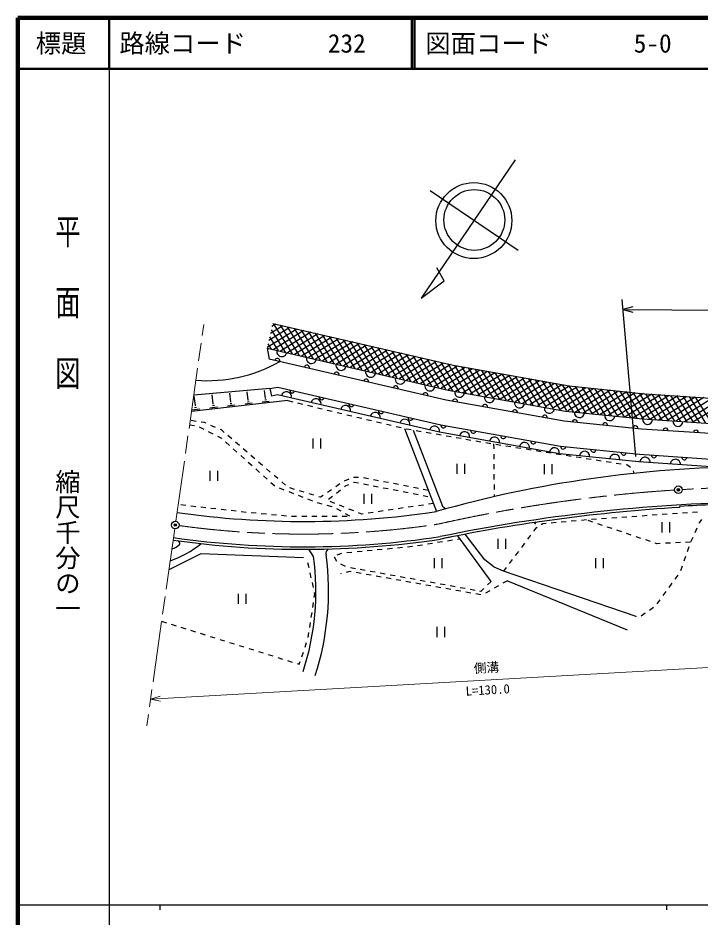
# Model space of a CAD drawing. Units: millimetres, scale not verified. Extents: x 40000 to 680000, y 20000 to 380000.
# Drawn here: x 40000 to 174597, y 202409 to 380000 of the extents above; entities that cross this region are included whole.
import ezdxf
from ezdxf.enums import TextEntityAlignment as Align

# ---------------------------------------------------------------- set-up
doc = ezdxf.new("R2010")
doc.units = ezdxf.units.MM
doc.header["$LTSCALE"] = 1000
doc.header["$PDMODE"] = 32
doc.header["$PDSIZE"] = 500
doc.linetypes.add('CHAIN', pattern=[18.5, 12, -1.5, 3.5, -1.5])
for name, color, linetype, lineweight in [('M-BGD', 7, 'Continuous', 25), ('M-BMK', 2, 'CHAIN', 13), ('M-BMK-SRVR', 3, 'Continuous', 25), ('M-STR-HTXT', 7, 'Continuous', 13), ('M-STR-STRC', 7, 'Continuous', 25), ('M-TTL', 2, 'Continuous', 140), ('M-TTL-BAND', 7, 'Continuous', 25), ('M-TTL-LINE', 7, 'Continuous', 50)]:
    doc.layers.add(name, color=color, linetype=linetype, lineweight=lineweight)
doc.layers.add('M-OTRS', color=6, linetype='Continuous')
doc.layers.add('M-TTL-TXT', color=7, linetype='Continuous')
doc.styles.add('@ＭＳ ゴシック', font='')
doc.styles.add('ＭＳ ゴシック', font='')
doc.styles.get('@ＭＳ ゴシック').set_extended_font_data('@MS Gothic')
doc.styles.get('ＭＳ ゴシック').set_extended_font_data('MS Gothic')

msp = doc.modelspace()

# ---------------------------------------------------------------- linework, layer by layer
at = {"layer": 'M-BGD'}
for p, q in [((138140, 351984), (119598, 324686)), ((138678, 334106), (121322, 345894)), ((124106, 328111), (122646, 330729)), ((119598, 324686), (124106, 328111)), ((90271, 319727), (125883, 311477)), ((90364, 319705), (94100, 313717)), ((95027, 318625), (89169, 314971)), ((93650, 318944), (89488, 316348)), ((92272, 319264), (89808, 317726)), ((89974, 318443), (92724, 314033)), ((90894, 319583), (90127, 319104)), ((96405, 318306), (90408, 314565)), ((91742, 319386), (95476, 313401)), ((97783, 317987), (91789, 314248)), ((93120, 319067), (96852, 313084)), ((94498, 318748), (98228, 312768)), ((95875, 318429), (99604, 312452)), ((97253, 318110), (100980, 312136)), ((89654, 317065), (91349, 314349)), ((99161, 317668), (93170, 313931)), ((100538, 317349), (94551, 313613)), ((101916, 317029), (95931, 313296)), ((103294, 316710), (97312, 312979)), ((98631, 317791), (102356, 311820)), ((104672, 316391), (98693, 312661)), ((100008, 317471), (103731, 311504)), ((101386, 317152), (105107, 311187)), ((102764, 316833), (106483, 310871)), ((104142, 316514), (107859, 310555)), ((105519, 316195), (109235, 310239)), ((89143, 314856), (124878, 306578)), ((89143, 314856), (89548, 312709)), ((89335, 315687), (89973, 314665)), ((106049, 316072), (100073, 312344)), ((107427, 315753), (101454, 312027)), ((108805, 315434), (102835, 311710)), ((110182, 315115), (104216, 311392)), ((111560, 314795), (105596, 311075)), ((106897, 315876), (110611, 309923)), ((112938, 314476), (106977, 310758)), ((108275, 315556), (111987, 309606)), ((109653, 315237), (113363, 309290)), ((111030, 314918), (114738, 308974)), ((112408, 314599), (116114, 308658)), ((124476, 304618), (89548, 312709)), ((114316, 314157), (108358, 310440)), ((115693, 313838), (109738, 310123)), ((117071, 313519), (111119, 309806)), ((118449, 313200), (112500, 309488)), ((113786, 314280), (117490, 308342)), ((119827, 312880), (113881, 309171)), ((115164, 313961), (118866, 308025)), ((121204, 312561), (115261, 308854)), ((116541, 313641), (120242, 307709)), ((117919, 313322), (121618, 307393)), ((119297, 313003), (122994, 307077)), ((120674, 312684), (124370, 306761)), ((122582, 312242), (116642, 308537)), ((123960, 311923), (118023, 308219)), ((125337, 311604), (119403, 307902)), ((126770, 311319), (120784, 307585)), ((122052, 312365), (125745, 306445)), ((128238, 311056), (122165, 307267)), ((123430, 312046), (127084, 306188)), ((129707, 310793), (123546, 306950)), ((124808, 311727), (128405, 305960)), ((125883, 311477), (148748, 307387)), ((126174, 311425), (129726, 305731)), ((127501, 311188), (131048, 305502)), ((128827, 310951), (132369, 305273)), ((131175, 310531), (124926, 306633)), ((132643, 310268), (126316, 306321)), ((134111, 310006), (127795, 306065)), ((135580, 309743), (129274, 305809)), ((130154, 310713), (133691, 305045)), ((137048, 309480), (130753, 305553)), ((131481, 310476), (135012, 304816)), ((138516, 309218), (132232, 305297)), ((132808, 310239), (136333, 304587)), ((134134, 310001), (137655, 304358)), ((135461, 309764), (138976, 304130)), ((136788, 309527), (140297, 303901)), ((138114, 309290), (141619, 303672)), ((139441, 309052), (142940, 303443)), ((139985, 308955), (133711, 305041)), ((141453, 308692), (135190, 304785)), ((142921, 308430), (136669, 304529)), ((144390, 308167), (138148, 304273)), ((145858, 307904), (139626, 304017)), ((140768, 308815), (144261, 303214)), ((147326, 307642), (141105, 303761)), ((142094, 308578), (145583, 302986)), ((148800, 307382), (142584, 303505)), ((143421, 308340), (146904, 302757)), ((144748, 308103), (148225, 302528)), ((146074, 307866), (149547, 302299)), ((147401, 307628), (150815, 302155)), ((148728, 307391), (152070, 302033)), ((148748, 307387), (163657, 305867)), ((149987, 307261), (153325, 301911)), ((89707, 306860), (74687, 305589)), ((78527, 303873), (78330, 305646)), ((82004, 304237), (81815, 305941)), ((85437, 304596), (85255, 306233)), ((88824, 304950), (88649, 306520)), ((89707, 306860), (91256, 307181)), ((89707, 306860), (90011, 305391)), ((91238, 305646), (90011, 305391)), ((123169, 298249), (91238, 305646)), ((91256, 307181), (123471, 299718)), ((124878, 306578), (148053, 302432)), ((150423, 307216), (144063, 303249)), ((152047, 307051), (145542, 302993)), ((153671, 306885), (147021, 302737)), ((155295, 306720), (148500, 302481)), ((156919, 306554), (149995, 302235)), ((151246, 307133), (154580, 301788)), ((158543, 306389), (151630, 302076)), ((152505, 307004), (155835, 301666)), ((160167, 306223), (153264, 301917)), ((153763, 306876), (157090, 301544)), ((161791, 306057), (154898, 301757)), ((155022, 306748), (158344, 301422)), ((156281, 306619), (159599, 301300)), ((163415, 305892), (156532, 301598)), ((157540, 306491), (160854, 301177)), ((165109, 305770), (158166, 301439)), ((158798, 306362), (162109, 301055)), ((166816, 305656), (159801, 301280)), ((160057, 306234), (163364, 300933)), ((161316, 306106), (164619, 300811)), ((168523, 305543), (161435, 301121)), ((162574, 305977), (165861, 300709)), ((163657, 305867), (180762, 304727)), ((163829, 305856), (167091, 300627)), ((165059, 305774), (168320, 300545)), ((166289, 305692), (169550, 300463)), ((167518, 305610), (170780, 300381)), ((168748, 305528), (172010, 300299)), ((93242, 304498), (74232, 302385)), ((75003, 303505), (74799, 305347)), ((78574, 303878), (78480, 303868)), ((82227, 303893), (81863, 303853)), ((82050, 304242), (81959, 304232)), ((86220, 303969), (84810, 303812)), ((85652, 304263), (85299, 304224)), ((85481, 304601), (85392, 304591)), ((89583, 304343), (88217, 304191)), ((89032, 304627), (88691, 304589)), ((88866, 304955), (88781, 304945)), ((93242, 304498), (94215, 304267)), ((95188, 304035), (96161, 303803)), ((147775, 300450), (124476, 304618)), ((170230, 305429), (163069, 300962)), ((171937, 305315), (164703, 300802)), ((173644, 305201), (166386, 300674)), ((175351, 305087), (168093, 300560)), ((177058, 304974), (169800, 300446)), ((169978, 305446), (173240, 300217)), ((171208, 305364), (174469, 300135)), ((178764, 304860), (171507, 300333)), ((172437, 305282), (175696, 300058)), ((180471, 304746), (173214, 300219)), ((173667, 305200), (176919, 299987)), ((75863, 302817), (74316, 302646)), ((75240, 303140), (74853, 303097)), ((75052, 303510), (74955, 303499)), ((79361, 303206), (77860, 303040)), ((78756, 303519), (78381, 303477)), ((82813, 303590), (81358, 303428)), ((97134, 303572), (98107, 303340)), ((99079, 303109), (100052, 302877)), ((101025, 302646), (101998, 302414)), ((102971, 302182), (103943, 301951)), ((148053, 302432), (163237, 300884)), ((75176, 300411), (74186, 300557)), ((76776, 300177), (76165, 300266)), ((77127, 300023), (76776, 300177)), ((104916, 301719), (105889, 301488)), ((106862, 301256), (107835, 301024)), ((108807, 300793), (109780, 300561)), ((110753, 300330), (111726, 300098)), ((163069, 298891), (147775, 300450)), ((163237, 300884), (180469, 299735)), ((73854, 299723), (74847, 299611)), ((75784, 299309), (76674, 298853)), ((77563, 298396), (78453, 297940)), ((78959, 299223), (78043, 299623)), ((80136, 298709), (79876, 298823)), ((80678, 298242), (80136, 298709)), ((112699, 299866), (113672, 299635)), ((114644, 299403), (115617, 299172)), ((116270, 299016), (122585, 282618)), ((116593, 298956), (117576, 298772)), ((118002, 298692), (123780, 283688)), ((118561, 298596), (119546, 298426)), ((123471, 299718), (147080, 295495)), ((180351, 297739), (163069, 298891)), ((79343, 297483), (80134, 297077)), ((80134, 297077), (80217, 297004)), ((82193, 296936), (81436, 297589)), ((98196, 297036), (98196, 295036)), ((99696, 297036), (99696, 295036)), ((120532, 298256), (121517, 298086)), ((122502, 297916), (123488, 297746)), ((146872, 294009), (123169, 298249)), ((124473, 297576), (125459, 297407)), ((126444, 297237), (127430, 297067)), ((128415, 296897), (129401, 296727)), ((80963, 296337), (81709, 295671)), ((82454, 295005), (83200, 294339)), ((83708, 295630), (82951, 296283)), ((85224, 294325), (84466, 294977)), ((130386, 296557), (131372, 296387)), ((132357, 296217), (133343, 296048)), ((133867, 295957), (133877, 294957)), ((134329, 295885), (135317, 295730)), ((136305, 295576), (137293, 295421)), ((138281, 295266), (139269, 295112)), ((140257, 294957), (141245, 294803)), ((147080, 295495), (162649, 293908)), ((83946, 293673), (84692, 293007)), ((86739, 293019), (85981, 293672)), ((133888, 293957), (133899, 292957)), ((142233, 294648), (143221, 294493)), ((144209, 294339), (145197, 294184)), ((146185, 294029), (147173, 293875)), ((162523, 292413), (146872, 294009)), ((148161, 293720), (149149, 293566)), ((150137, 293411), (151125, 293256)), ((152113, 293102), (153101, 292947)), ((162649, 293908), (180058, 292747)), ((85438, 292341), (86184, 291675)), ((88254, 291713), (87496, 292366)), ((126606, 292036), (126606, 290036)), ((128106, 292036), (128106, 290036)), ((133909, 291957), (133920, 290958)), ((143828, 291957), (143828, 289957)), ((145328, 291957), (145328, 289957)), ((154089, 292793), (155077, 292638)), ((156065, 292483), (157053, 292329)), ((158041, 292174), (159029, 292019)), ((160017, 291865), (160312, 291819)), ((160312, 291819), (160874, 291400)), ((178716, 291333), (162523, 292413)), ((77872, 290663), (77872, 288663)), ((79372, 290663), (79372, 288663)), ((86930, 291009), (87676, 290343)), ((88421, 289677), (89167, 289011)), ((89769, 290408), (89011, 291061)), ((91284, 289102), (90526, 289755)), ((133930, 289958), (133941, 288958)), ((161410, 290615), (161554, 290149)), ((89913, 288345), (90659, 287678)), ((92799, 287797), (92041, 288449)), ((103535, 288057), (102712, 287489)), ((105293, 288993), (104376, 288592)), ((104660, 287664), (105297, 287960)), ((106203, 288382), (106320, 288436)), ((107223, 289352), (106223, 289328)), ((106320, 288436), (107178, 288282)), ((108161, 288099), (109142, 287905)), ((109195, 289076), (108213, 289266)), ((110123, 287711), (111104, 287517)), ((111159, 288695), (110177, 288885)), ((113122, 288315), (112141, 288505)), ((115086, 287935), (114104, 288125)), ((117049, 287555), (116068, 287745)), ((133952, 287958), (133962, 286958)), ((91562, 287269), (92495, 286908)), ((93427, 286548), (94360, 286187)), ((94589, 286990), (93632, 287282)), ((96502, 286405), (95545, 286698)), ((98414, 285821), (97458, 286113)), ((101888, 286922), (101065, 286354)), ((102838, 286264), (103631, 286873)), ((104424, 287482), (104660, 287664)), ((108239, 286112), (108239, 284112)), ((109739, 286112), (109739, 284112)), ((112085, 287322), (113066, 287128)), ((114047, 286934), (115028, 286739)), ((116008, 286545), (116989, 286351)), ((117970, 286157), (118951, 285962)), ((119013, 287175), (118031, 287365)), ((120976, 286795), (119995, 286985)), ((133973, 285958), (133977, 285538)), ((95293, 285826), (96225, 285465)), ((97158, 285104), (98091, 284744)), ((99026, 284390), (99990, 284125)), ((99716, 285424), (99371, 285529)), ((100242, 285786), (99716, 285424)), ((101252, 285045), (102045, 285654)), ((102541, 284222), (101613, 284595)), ((119932, 285768), (120913, 285574)), ((121978, 284194), (120989, 284048)), ((73109, 283794), (72115, 283906)), ((75096, 283570), (74103, 283682)), ((77084, 283346), (76090, 283458)), ((79071, 283123), (78078, 283235)), ((81059, 282899), (80065, 283011)), ((83046, 282675), (82052, 282787)), ((85034, 282452), (84040, 282563)), ((100954, 283859), (101918, 283594)), ((102837, 283217), (103709, 282729)), ((104397, 283478), (103469, 283850)), ((106254, 282733), (105325, 283106)), ((110107, 282439), (109118, 282293)), ((112086, 282732), (111096, 282586)), ((114064, 283024), (113075, 282878)), ((116043, 283317), (115053, 283170)), ((118021, 283609), (117032, 283463)), ((120000, 283902), (119010, 283755)), ((123780, 283688), (124452, 283139)), ((170527, 283610), (170539, 283410)), ((174125, 282504), (173127, 282434)), ((87024, 282261), (86029, 282351)), ((89016, 282079), (88020, 282170)), ((91008, 281897), (90012, 281988)), ((93000, 281715), (92004, 281806)), ((94146, 281611), (93995, 281624)), ((94995, 281611), (94146, 281611)), ((96995, 281611), (95995, 281611)), ((98995, 281611), (97995, 281611)), ((100995, 281611), (99995, 281611)), ((102995, 281611), (101995, 281611)), ((104995, 281611), (103995, 281611)), ((104582, 282240), (105454, 281752)), ((107827, 282102), (107182, 282361)), ((108128, 282147), (107827, 282102)), ((148195, 280605), (147198, 280520)), ((150188, 280774), (149191, 280690)), ((152180, 280944), (151184, 280859)), ((153454, 280515), (152506, 280834)), ((154175, 281097), (153177, 281026)), ((156170, 281238), (155172, 281167)), ((158165, 281378), (157167, 281308)), ((160160, 281519), (159162, 281449)), ((162155, 281660), (161157, 281589)), ((164150, 281800), (163152, 281730)), ((166145, 281941), (165147, 281871)), ((168140, 282082), (167142, 282012)), ((170135, 282223), (169137, 282152)), ((172130, 282363), (171132, 282293)), ((174921, 281044), (174436, 280396)), ((142163, 279273), (141761, 278740)), ((142118, 280475), (141944, 280127)), ((142152, 279288), (142163, 279273)), ((142440, 279457), (142163, 279273)), ((143571, 280211), (143272, 280012)), ((144209, 280266), (143571, 280211)), ((146202, 280435), (145206, 280350)), ((155349, 279877), (154402, 280196)), ((157245, 279239), (156297, 279558)), ((159140, 278601), (158193, 278920)), ((167093, 280501), (167093, 278501)), ((168593, 280501), (168593, 278501)), ((173958, 279306), (173556, 278390)), ((174436, 280396), (174359, 280221)), ((126749, 277168), (127237, 277245)), ((133369, 268841), (126796, 277849)), ((132151, 273112), (128283, 278137)), ((134712, 277228), (134712, 275228)), ((136212, 277228), (136212, 275228)), ((141158, 277942), (140555, 277144)), ((161036, 277963), (160088, 278282)), ((162931, 277325), (161984, 277644)), ((173155, 277474), (172753, 276558)), ((112882, 275285), (113878, 275380)), ((114873, 275475), (115869, 275570)), ((116864, 275665), (117802, 275754)), ((117802, 275754), (117859, 275763)), ((118847, 275919), (119835, 276075)), ((120823, 276231), (121810, 276387)), ((122798, 276543), (123786, 276700)), ((124774, 276856), (125761, 277012)), ((139952, 276347), (139349, 275549)), ((164827, 276687), (163879, 277006)), ((166057, 276273), (165775, 276368)), ((166758, 276303), (166057, 276273)), ((168756, 276388), (167757, 276345)), ((170755, 276473), (169756, 276430)), ((172753, 276558), (171754, 276516)), ((172402, 275623), (172075, 274678)), ((76065, 274277), (69786, 271090)), ((96367, 273462), (76065, 274277)), ((98340, 273718), (97402, 275161)), ((102914, 272724), (102442, 273605)), ((102981, 274072), (103936, 274368)), ((104918, 274527), (105914, 274622)), ((106909, 274716), (107905, 274811)), ((108900, 274906), (109896, 275001)), ((110891, 275096), (111887, 275190)), ((138746, 274751), (138143, 273953)), ((171747, 273733), (171419, 272788)), ((97433, 271507), (97212, 272483)), ((104630, 271754), (103736, 272201)), ((122138, 273439), (122138, 271439)), ((123638, 273439), (123638, 271439)), ((133978, 271604), (132151, 273112)), ((137540, 273155), (136937, 272358)), ((154003, 273439), (154003, 271439)), ((155503, 273439), (155503, 271439)), ((171092, 271843), (170764, 270898)), ((97873, 269557), (97653, 270532)), ((103798, 270368), (103660, 270332)), ((105423, 270787), (104766, 270617)), ((105740, 270730), (105423, 270787)), ((106577, 271334), (105593, 271513)), ((107709, 270380), (106724, 270555)), ((108545, 270978), (107561, 271156)), ((109678, 270030), (108694, 270205)), ((110513, 270621), (109529, 270799)), ((112481, 270265), (111497, 270443)), ((114449, 269908), (113465, 270086)), ((135794, 270844), (133978, 271604)), ((136335, 271560), (135794, 270844)), ((161989, 261871), (135794, 270844)), ((170195, 270079), (169612, 269267)), ((98314, 267606), (98093, 268581)), ((111647, 269680), (110663, 269855)), ((113616, 269329), (112632, 269504)), ((115585, 268979), (114601, 269154)), ((116417, 269551), (115433, 269730)), ((117554, 268629), (116570, 268804)), ((118385, 269195), (117401, 269373)), ((119524, 268279), (118539, 268454)), ((120353, 268838), (119369, 269017)), ((122321, 268482), (121337, 268660)), ((124289, 268125), (123305, 268303)), ((133369, 268841), (132651, 268145)), ((136575, 268968), (135708, 268469)), ((136575, 268968), (160223, 259247)), ((169028, 268455), (168445, 267643)), ((98474, 265645), (98588, 266392)), ((98588, 266392), (98534, 266630)), ((121493, 267928), (120508, 268103)), ((123462, 267578), (122477, 267753)), ((125431, 267228), (124446, 267403)), ((126257, 267769), (125273, 267947)), ((127400, 266878), (126415, 267053)), ((128225, 267412), (127241, 267590)), ((129369, 266527), (128384, 266702)), ((130193, 267056), (129209, 267234)), ((131316, 266852), (131177, 266877)), ((131932, 267449), (131316, 266852)), ((133107, 266975), (132240, 266476)), ((134841, 267971), (133974, 267473)), ((167861, 266831), (167277, 266019)), ((83469, 266377), (83469, 264377)), ((84969, 266377), (84969, 264377)), ((98174, 263667), (98324, 264656)), ((131338, 266177), (130354, 266352)), ((166694, 265207), (166110, 264395)), ((165434, 263677), (164611, 263109)), ((97874, 261690), (98024, 262679)), ((162023, 261868), (161989, 261871)), ((163788, 262541), (162965, 261972)), ((68348, 260968), (69302, 260670)), ((70257, 260372), (71211, 260073)), ((72166, 259775), (73120, 259477)), ((97574, 259713), (97724, 260701)), ((122655, 259832), (122655, 257832)), ((124155, 259832), (124155, 257832)), ((74075, 259179), (75029, 258880)), ((75984, 258582), (76938, 258284)), ((77893, 257986), (78847, 257687)), ((97274, 257735), (97424, 258724)), ((79802, 257389), (80756, 257091)), ((81711, 256793), (82665, 256494)), ((83620, 256196), (84574, 255898)), ((96643, 255838), (96963, 256786)), ((85529, 255600), (86483, 255301)), ((87438, 255003), (88392, 254705)), ((89347, 254407), (90301, 254108)), ((96003, 253943), (96323, 254891)), ((91256, 253810), (92210, 253512)), ((93165, 253214), (94119, 252915)), ((95074, 252617), (95509, 252481)), ((95509, 252481), (95683, 252996))]:
    msp.add_line(p, q, dxfattribs=at)
for centre, radius in [((129965, 340024), 7493), ((130061, 340149), 5995)]:
    msp.add_circle(centre, radius, dxfattribs=at)
for centre, radius, start, end in [((92065, 314179), 1000, 166.9572, 346.9572), ((91168, 312334), 500, 346.9572, 166.9572), ((97910, 312825), 1000, 166.9572, 346.9572), ((77376, 337265), 28829, 265.47991, 299.68937), ((97013, 310980), 500, 346.9572, 166.9572), ((103756, 311471), 1000, 166.9572, 346.9572), ((102859, 309626), 500, 346.9572, 166.9572), ((109601, 310117), 1000, 166.9572, 346.9572), ((108704, 308272), 500, 346.9572, 166.9572), ((114549, 306918), 500, 346.9572, 166.9572), ((115446, 308763), 1000, 166.9572, 346.9572), ((121291, 307409), 1000, 166.9572, 346.9572), ((92969, 305245), 1000, 346.9572, 166.9572), ((94099, 306523), 500, 166.9572, 346.9572), ((120394, 305564), 500, 346.9572, 166.9572), ((127160, 306170), 1000, 169.85823, 349.85823), ((98814, 303891), 1000, 346.9572, 166.9572), ((99944, 305168), 500, 166.9572, 346.9572), ((105789, 303814), 500, 166.9572, 346.9572), ((126258, 304299), 500, 349.85823, 169.85823), ((132164, 303243), 500, 349.85823, 169.85823), ((133066, 305113), 1000, 169.85823, 349.85823), ((138973, 304057), 1000, 169.85823, 349.85823), ((104659, 302536), 1000, 346.9572, 166.9572), ((110505, 301182), 1000, 346.9572, 166.9572), ((111635, 302460), 500, 166.9572, 346.9572), ((138070, 302186), 500, 349.85823, 169.85823), ((144879, 303000), 1000, 169.85823, 349.85823), ((150814, 302151), 1000, 174.17746, 354.17746), ((116350, 299828), 1000, 346.9572, 166.9572), ((117480, 301106), 500, 166.9572, 346.9572), ((143977, 301130), 500, 349.85823, 169.85823), ((149905, 300233), 500, 354.17746, 174.17746), ((156783, 301542), 1000, 174.17746, 354.17746), ((164235, 300817), 1000, 176.18593, 356.18593), ((170222, 300418), 1000, 176.18593, 356.18593), ((122195, 298474), 1000, 346.9572, 166.9572), ((123963, 299630), 500, 169.85823, 349.85823), ((128131, 297361), 1000, 349.85823, 169.85823), ((129869, 298574), 500, 169.85823, 349.85823), ((155874, 299624), 500, 354.17746, 174.17746), ((161843, 299016), 500, 354.17746, 174.17746), ((167826, 298574), 500, 356.18593, 176.18593), ((173813, 298174), 500, 356.18593, 176.18593), ((134037, 296304), 1000, 349.85823, 169.85823), ((135775, 297517), 500, 169.85823, 349.85823), ((139944, 295248), 1000, 349.85823, 169.85823), ((141682, 296461), 500, 169.85823, 349.85823), ((145850, 294191), 1000, 349.85823, 169.85823), ((147593, 295443), 500, 174.17746, 354.17746), ((153562, 294834), 500, 174.17746, 354.17746), ((151808, 293505), 1000, 354.17746, 174.17746), ((157777, 292897), 1000, 354.17746, 174.17746), ((159531, 294225), 500, 174.17746, 354.17746), ((163750, 292331), 1000, 356.18593, 176.18593), ((165509, 293717), 500, 176.18593, 356.18593), ((171496, 293318), 500, 176.18593, 356.18593), ((186176, 58163), 233289, 90.47128, 105.84112), ((169736, 291932), 1000, 356.18593, 176.18593), ((190207, -46107), 330604, 91.01253, 101.6718), ((96363, 458158), 177500, 261.91414, 278.46623), ((190207, -46107), 330104, 93.41578, 101.67421), ((190207, -46107), 330304, 91.01452, 93.41578), ((96363, 458158), 183000, 261.91414, 278.49987), ((96363, 458158), 182500, 261.91414, 278.49553), ((190207, -46107), 330104, 101.07495, 101.67421), ((63238, 292223), 20507, 289.37049, 308.97054), ((69325, 278708), 3625, 286.83872, 315.60196), ((71439, 276353), 510, 339.20787, 75.22206), ((47643, 266905), 51152, 341.93267, 7.65303), ((47643, 266905), 53652, 341.93267, 7.65303), ((101829, 274345), 1054, 123.59777, 196.25378)]:
    msp.add_arc(centre, radius, start, end, dxfattribs=at)
at = {"layer": 'M-BMK'}
for p, q in [((71150, 280690), (76671, 319550)), ((70939, 279205), (65418, 240346))]:
    msp.add_line(p, q, dxfattribs=at)
for centre, radius, start, end in [((188908, -12520), 300000, 93.69371, 102.71786), ((188908, -12520), 300000, 85.9111, 93.40723), ((96363, 458158), 180000, 262.15288, 278.46623)]:
    msp.add_arc(centre, radius, start, end, dxfattribs=at)
at = {"layer": 'M-BMK-SRVR'}
for centre in [(170330, 286904), (71044, 279948)]:
    msp.add_circle(centre, 750, dxfattribs=at)
for p in [(170330, 286904), (71044, 279948), (71044, 279948)]:
    msp.add_point(p, dxfattribs=at)
at = {"layer": 'M-OTRS'}
msp.add_point((71044, 279948), dxfattribs=at)
at = {"layer": 'M-STR-HTXT'}
for p, q in [((199016, 253104), (66163, 245586)), ((68062, 246212), (66163, 245586)), ((66163, 245586), (68121, 245178))]:
    msp.add_line(p, q, dxfattribs=at)
at = {"layer": 'M-STR-STRC'}
for p, q in [((161937, 293460), (159203, 324470)), ((161313, 322985), (159379, 322477)), ((159379, 322477), (221967, 322160)), ((159379, 322477), (161308, 321950))]:
    msp.add_line(p, q, dxfattribs=at)
at = {"layer": 'M-TTL'}
for p, q in [((40000, 380000), (40000, 20000)), ((680000, 380000), (40000, 380000))]:
    msp.add_line(p, q, dxfattribs=at)
at = {"layer": 'M-TTL-BAND'}
for p, q in [((58000, 370000), (58000, 20000)), ((40000, 205000), (579000, 205000)), ((68000, 205000), (68000, 204000)), ((168000, 205000), (168000, 204000))]:
    msp.add_line(p, q, dxfattribs=at)
at = {"layer": 'M-TTL-LINE'}
for p, q in [((58000, 380000), (58000, 370000)), ((117750, 380000), (117750, 370000)), ((118250, 380000), (118250, 370000)), ((40000, 370000), (680000, 370000))]:
    msp.add_line(p, q, dxfattribs=at)

# ---------------------------------------------------------------- texts
at = {"layer": 'M-STR-HTXT', "style": 'ＭＳ ゴシック'}
msp.add_text('側溝', height=1833, rotation=3.239, dxfattribs=at).set_placement((132533, 250343), align=Align.BOTTOM_CENTER)
at = {"layer": 'M-STR-HTXT', "style": '@ＭＳ ゴシック'}
msp.add_text('L=130.0', height=1833, rotation=3.239, dxfattribs=at).set_placement((132646, 248346), align=Align.TOP_CENTER)
at = {"layer": 'M-TTL-BAND', "style": '@ＭＳ ゴシック', "width": 1.4}
msp.add_text('平  面  図', height=3666, rotation=270, dxfattribs=at).set_placement((49777, 306475), align=Align.MIDDLE_RIGHT)
at = {"layer": 'M-TTL-BAND', "style": '@ＭＳ ゴシック'}
msp.add_text('縮尺千分の一', height=3666, rotation=270, dxfattribs=at).set_placement((49777, 261030), align=Align.MIDDLE_RIGHT)
at = {"layer": 'M-TTL-TXT', "style": 'ＭＳ ゴシック'}
msp.add_text('標題', height=3666, dxfattribs=at).set_placement((48500, 375000), align=Align.MIDDLE_CENTER)
for s, p in [('路線コード', (60000, 375000)), ('232', (101142, 375000)), ('図面コード', (120380, 375000)), ('5-0', (161521, 375000))]:
    msp.add_text(s, height=3666, dxfattribs=at).set_placement(p, align=Align.MIDDLE_LEFT)

doc.saveas('drawing.dxf')
